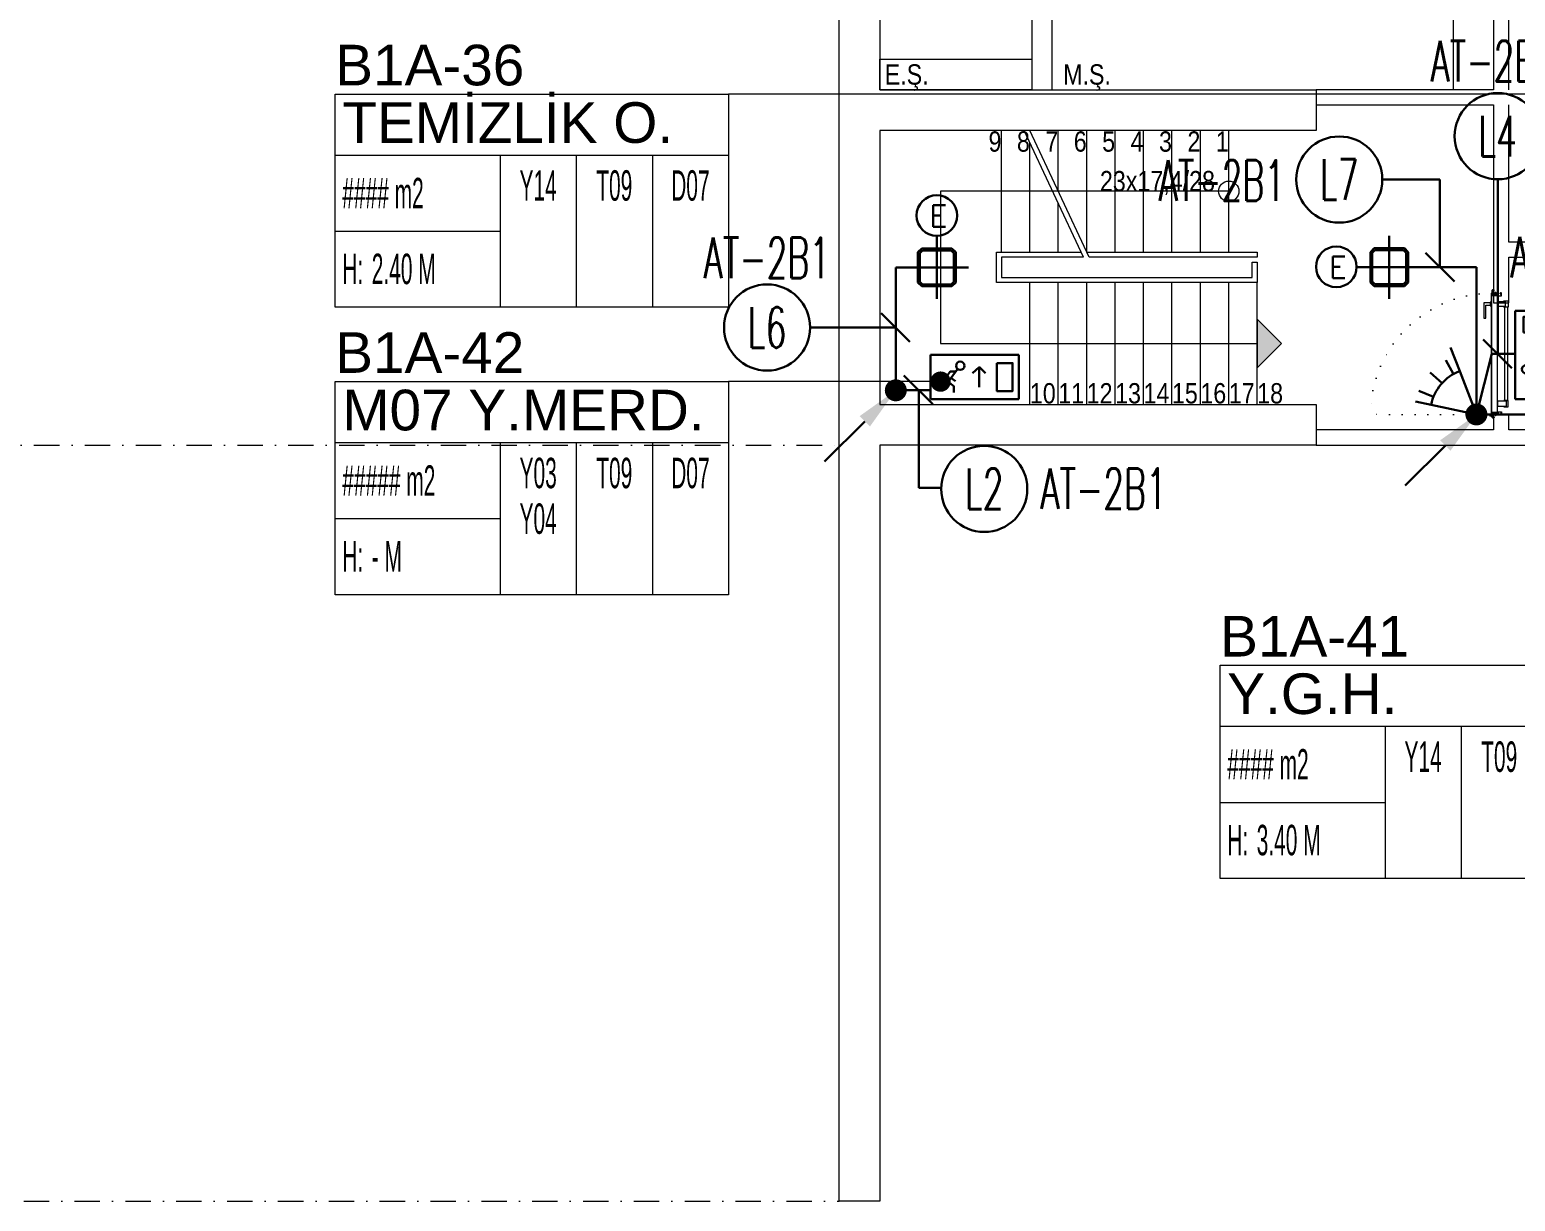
# Model space of a CAD drawing. Header units: metres. Extents: x -13316 to 152404, y -3899 to 30226.
# Drawn here: x 83522 to 84986, y 6005 to 7159 of the extents above; entities that cross this region are included whole.
import ezdxf
from ezdxf.enums import TextEntityAlignment as Align

# ---------------------------------------------------------------- set-up
doc = ezdxf.new("R2010")
doc.units = ezdxf.units.M
doc.header["$LTSCALE"] = 100
doc.header["$MEASUREMENT"] = 0
doc.linetypes.add('DASHDOT2', pattern=[0.5, 0.25, -0.125, 0, -0.125])
doc.linetypes.add('DOT2', pattern=[0.125, 0, -0.125])
doc.layers.get('0').update_dxf_attribs({"color": 9, "lineweight": 9})
for name, color, linetype, lineweight in [('00', 9, 'Continuous', 9), ('01', 9, 'Continuous', 9), ('06D', 9, 'Continuous', 9), ('10', 9, 'Continuous', 9), ('14', 9, 'Continuous', 9), ('19', 9, 'Continuous', 9), ('20', 9, 'DOT2', 9), ('21', 9, 'Continuous', 9), ('21_mahal200', 9, 'Continuous', 9), ('24', 9, 'DASHDOT2', 9), ('E-1x8 W ACİL ÇIKIŞ ARMATÜRÜ (TİP2)', 7, 'Continuous', 30), ('E-2x18(W) PL DOWNLIGHT ARMATÜR (SIVAÜSTÜ)', 7, 'Continuous', 30), ('E-ACİL AYDINLATMA KİTİ', 7, 'Continuous', 30), ('E-AŞAĞIDAN GELEN HAT', 7, 'Continuous', 30), ('E-DUVARA MONTE PIR (HAREKET SENSÖRÜ)', 7, 'Continuous', 30), ('E-KABLO', 7, 'Continuous', 30), ('E-LINYE', 7, 'Continuous', 30)]:
    doc.layers.add(name, color=color, linetype=linetype, lineweight=lineweight)
doc.styles.add('Arial', font='arial.ttf', dxfattribs={"height": 2.5})
doc.styles.add('E-YAZI', font='txttw.shx')
doc.styles.add('MuuM_TEXT-STANDART', font='ARIALN.TTF')
doc.dimstyles.new('MuuM_DIM200', dxfattribs={"dimscale": 20, "dimtxt": 2, "dimasz": 1, "dimexe": 1, "dimexo": 1, "dimgap": 1, "dimtad": 1, "dimdec": 1, "dimrnd": 0.5, "dimdsep": 46, "dimtxsty": 'MuuM_TEXT-STANDART', "dimblk": 'ARCHTICK', "dimcen": 0, "dimdle": 0.15, "dimclrd": 256, "dimclre": 256, "dimclrt": 256, "dimadec": 0, "dimazin": 0, "dimtfac": 5, "dimtdec": 1, "dimtix": 1, "dimtmove": 2, "dimatfit": 3, "dimldrblk": 'DOT', "dimfxl": 3, "dimfxlon": 1, "dimtolj": 1, "dimlwd": -1, "dimlwe": -1, "dimarcsym": 0})

# ---------------------------------------------------------------- blocks, each defined once
blk = doc.blocks.new('100_1x8 W ACİL ÇIKIŞ ARMATÜRÜ (TİP2)')
at = {"layer": 'E-1x8 W ACİL ÇIKIŞ ARMATÜRÜ (TİP2)', "color": 4}
for p, q in [((-3.4, 0), (-3.4, 3.4)), ((-3.4, 3.4), (3.4, 3.4)), ((3.4, 3.4), (3.4, 0)), ((3.4, 0), (-3.4, 0))]:
    blk.add_line(p, q, dxfattribs=at)
at = {"layer": 'E-1x8 W ACİL ÇIKIŞ ARMATÜRÜ (TİP2)', "color": 1}
for p, q in [((-1.31, 2.32), (-2.33, 0.94)), ((-0.16, 1.99), (0.34, 2.47)), ((0.34, 2.48), (0.34, 0.93)), ((0.34, 2.48), (0.84, 1.99)), ((-1.88, 2.13), (-2.07, 1.87)), ((-1.61, 1.01), (-2.04, 1.33)), ((-1.45, 2.13), (-1.88, 2.13)), ((-1.48, 1.38), (-1.82, 1.63)), ((-2.82, 0.94), (-2.33, 0.94)), ((-1.61, 1.01), (-1.61, 0.52))]:
    blk.add_line(p, q, dxfattribs=at)
blk.add_lwpolyline([(1.71, 2.78), (2.92, 2.78), (2.92, 0.62), (1.71, 0.62)], close=True, dxfattribs=at)
blk.add_circle((-1.11, 2.57), 0.32, dxfattribs=at)
blk = doc.blocks.new('100_DUVARA MONTE PIR (HAREKET SENSÖRÜ)')
at = {"layer": 'E-DUVARA MONTE PIR (HAREKET SENSÖRÜ)', "color": 4}
for p, q in [((3.645, 1.193), (2.717, 0.889)), ((2.717, 0.889), (0, 0)), ((0, 0), (2.232, -1.786)), ((3.799, 0.528), (2.831, 0.393)), ((3.751, -0.797), (2.796, -0.594)), ((2.232, -1.786), (3.454, -2.765)), ((3.311, -1.936), (2.468, -1.443))]:
    blk.add_line(p, q, dxfattribs=at)
blk.add_arc((0, 0), 2.859, 321.32293, 18.12018, dxfattribs=at)
blk = doc.blocks.new('100_AŞAĞIDAN GELEN HAT')
at = {"layer": 'E-AŞAĞIDAN GELEN HAT', "color": 3, "linetype": 'Continuous'}
blk.add_line((-1.91, -1.909), (-4.382, -4.379), dxfattribs=at)
at = {"layer": 'E-AŞAĞIDAN GELEN HAT', "color": 4, "linetype": 'Continuous', "const_width": 0.675}
blk.add_lwpolyline([(-0.338, 0, 1), (0.338, 0, 1)], format="xyb", close=True, dxfattribs=at)
at = {"layer": 'E-AŞAĞIDAN GELEN HAT', "color": 3, "linetype": 'Continuous'}
blk.add_solid([(-2.228, -1.59), (-1.592, -2.227), (0, 0)], dxfattribs=at)
blk = doc.blocks.new('100_2x18(W) PL DOWNLIGHT ARMATÜR (SIVAÜSTÜ)')
at = {"layer": 'E-2x18(W) PL DOWNLIGHT ARMATÜR (SIVAÜSTÜ)', "color": 4, "ltscale": 0.4}
for q in [(0, 25), (0, 25), (-25, 0), (-25, 0), (0, -25), (25, 0), (0, -25), (25, 0)]:
    blk.add_line((0, 0), q, dxfattribs=at)
at = {"layer": 'E-2x18(W) PL DOWNLIGHT ARMATÜR (SIVAÜSTÜ)', "color": 4}
for p, q in [((-12, 15), (-15, 12)), ((-15, 12), (-15, -12)), ((-11.4, 13.5), (-13.5, 11.4)), ((12, 15), (-12, 15)), ((11.4, 13.5), (-11.4, 13.5)), ((13.5, 11.4), (11.4, 13.5)), ((15, 12), (12, 15)), ((15, -12), (15, 12)), ((-13.5, 11.4), (-13.5, -11.4)), ((13.5, -11.4), (13.5, 11.4)), ((-13.5, -11.4), (-11.4, -13.5)), ((11.4, -13.5), (13.5, -11.4)), ((-15, -12), (-12, -15)), ((-12, -15), (12, -15)), ((-11.4, -13.5), (11.4, -13.5)), ((12, -15), (15, -12))]:
    blk.add_line(p, q, dxfattribs=at)
blk = doc.blocks.new('100_ACİL AYDINLATMA KİTİ')
at = {"layer": 'E-ACİL AYDINLATMA KİTİ', "color": 3}
blk.add_circle((0, 0), 1.251, dxfattribs=at)
at = {"layer": 'E-ACİL AYDINLATMA KİTİ', "color": 3, "style": 'E-YAZI'}
blk.add_text('E', height=1.34, dxfattribs=at).set_placement((-0.448, -0.694))
blk = doc.blocks.new('p-akslar_yeni')
at = {"layer": '24'}
for points in [[(2164.8, -2145), (6415, -2145)], [(2164.8, -2790), (2204.8, -2790), (2204.8, -2890), (6415, -2890)]]:
    blk.add_lwpolyline(points, dxfattribs=at)
blk = doc.blocks.new('1.Bod.Ara.Sitatik Elk')
at = {"layer": '01'}
blk.add_lwpolyline([(1695, -40), (60, -1150.3), (40, -1163.9), (40, -1188.2), (40, -1370), (40, -1370), (40, -1430), (40, -1430), (40, -1850), (470, -1850), (470, -1890), (40, -1890), (40, -2160), (470, -2160), (470, -2200), (40, -2200), (40, -2200), (40, -2200), (40, -2945), (0, -2945), (0, -1142.7), (1968.9, 194.4)], dxfattribs=at)
blk = doc.blocks.new('0_roomno2')
blk.add_lwpolyline([(19.375, -10.5), (0, -10.5), (0, 0), (19.375, 0)], close=True)
for points in [[(0, -3), (19.375, -3)], [(8.125, -3), (8.125, -10.5)], [(11.875, -3), (11.875, -10.5)], [(15.625, -3), (15.625, -10.5)], [(0, -6.75), (8.125, -6.75)]]:
    blk.add_lwpolyline(points)
at = {"style": 'MuuM_TEXT-STANDART', "width": 0.6}
blk.add_text('H:', height=1.5, dxfattribs=at).set_placement((0.35, -8.608), align=Align.MIDDLE_LEFT)
at = {"style": 'Arial'}
blk.add_attdef('ODANO', (0, 1.17), '', height=2, dxfattribs=at)
blk.add_attdef('MEKANADI', text='', height=2, dxfattribs=at).set_placement((0.35, -3), align=Align.BOTTOM_LEFT)
at = {"style": 'MuuM_TEXT-STANDART', "width": 0.6}
for tag, p in [('M2', (0.35, -4.875)), ('TEMIZTAVANYUKSEKLIGI', (1.8, -8.608))]:
    blk.add_attdef(tag, text='', height=1.5, dxfattribs=at).set_placement(p, align=Align.MIDDLE_LEFT)
for tag, p in [('YER01', (10, -4.5)), ('TAVAN01', (13.75, -4.5)), ('DUVAR01', (17.5, -4.5)), ('YER02', (10, -6.75)), ('TAVAN02', (13.75, -6.75)), ('DUVAR02', (17.5, -6.75)), ('YER03', (10, -9)), ('TAVAN03', (13.75, -9)), ('DUVAR03', (17.5, -9))]:
    blk.add_attdef(tag, text='', height=1.5, dxfattribs=at).set_placement(p, align=Align.MIDDLE_CENTER)
blk = doc.blocks.new('_ArchTick')
at = {"color": 0, "linetype": 'ByBlock', "const_width": 0.15}
blk.add_lwpolyline([(-0.5, -0.5), (0.5, 0.5)], dxfattribs=at)
blk = doc.blocks.new('_Dot')
at = {"color": 0, "linetype": 'ByBlock', "lineweight": -2}
blk.add_line((-0.5, 0), (-1, 0), dxfattribs=at)
at = {"color": 0, "linetype": 'ByBlock', "const_width": 0.5}
blk.add_lwpolyline([(-0.25, 0, 1), (0.25, 0, 1)], format="xyb", close=True, dxfattribs=at)
blk = doc.blocks.new('p-M01-M02_merdiven-1050')
at = {"layer": '19'}
h = blk.add_hatch(color=256, dxfattribs=at)
h.dxf.hatch_style = 1
edge = h.paths.add_edge_path()
edge.add_arc((210, -344), 10, 270, 630)
h = blk.add_hatch(color=256, dxfattribs=at)
h.dxf.hatch_style = 1
h.paths.add_polyline_path([(84, -372), (36, -372), (60, -396)])
at = {"layer": '19', "linetype": 'Continuous'}
for points in [[(210, -344), (210, -120), (210, -60), (60, -60), (60, -372)], [(145, -200.7), (145, -120), (125, -120), (125, -120), (125, -367), (140, -367), (140, -372), (120, -372), (120, -367), (120, -115), (120, -115), (150, -115), (150, -198.4)], [(150, -120), (270, -120)], [(145, -200.7), (270, -142.4)], [(0, -148), (120, -148)], [(145, -206.3), (270, -148)], [(150, -148), (258, -148)], [(0, -176), (120, -176)], [(150, -176), (198, -176)], [(210, -176), (270, -176)], [(0, -204), (120, -204)], [(150, -204), (270, -204)], [(0, -232), (120, -232)], [(150, -232), (270, -232)], [(0, -260), (120, -260)], [(150, -260), (270, -260)], [(0, -288), (120, -288)], [(150, -288), (270, -288)], [(0, -316), (120, -316)], [(150, -316), (270, -316)], [(0, -344), (120, -344)], [(150, -344), (270, -344)], [(0, -372), (120, -372)]]:
    blk.add_lwpolyline(points, dxfattribs=at)
at = {"layer": '19'}
for points in [[(145, -206.3), (270, -148)], [(150, -204), (150, -372), (150, -372), (145, -372), (145, -372), (145, -206.3)]]:
    blk.add_lwpolyline(points, dxfattribs=at)
blk.add_lwpolyline([(84, -372), (36, -372), (60, -396)], close=True, dxfattribs=at)
blk.add_circle((210, -344), 10, dxfattribs=at)
blk = doc.blocks.new('*U21')
at = {"ltscale": 15}
for p, q in [((-25, 1), (-26, 0)), ((-25, -1), (-26, 0)), ((-23, 1), (-25, 1)), ((-23, 1), (-23, -2)), ((-21, -3), (-18, 3)), ((-21, -3), (-18, 3)), ((-20, -3), (-17, 3)), ((-20, -3), (-16, 3)), ((-18, -3), (-15, 3)), ((-18, -3), (-15, 3)), ((-18, 1), (-18, 2)), ((-17, -3), (-14, 3)), ((-17, -3), (-13, 3)), ((-17, 1), (-17, 2)), ((-15, -3), (-12, 3)), ((-15, -3), (-12, 3)), ((-15, 1), (-15, 2)), ((-14, -3), (-11, 3)), ((-14, -3), (-10, 3)), ((-14, 1), (-14, 2)), ((-12, -3), (-9, 3)), ((-12, -3), (-9, 3)), ((-12, 1), (-12, 2)), ((-11, -3), (-8, 3)), ((-11, -3), (-7, 3)), ((-11, 1), (-11, 2)), ((-9, -3), (-6, 3)), ((-9, -3), (-6, 3)), ((-9, 1), (-9, 2)), ((-8, -3), (-4, 3)), ((-8, -3), (-5, 3)), ((-8, 1), (-8, 2)), ((-6, -3), (-3, 3)), ((-6, -3), (-3, 3)), ((-6, 1), (-6, 2)), ((-5, -3), (-1, 3)), ((-5, -3), (-2, 3)), ((-5, 1), (-5, 2)), ((-3, 1), (-3, 2)), ((0, 4), (-2, 1)), ((-2, 1), (-2, 2)), ((0, 0), (-1, 0)), ((-25, -1), (-23, -2)), ((-9, -2), (-23, -2)), ((-21, -3), (-21, -2)), ((-20, -3), (-19, -2)), ((-20, -2), (-19, -2)), ((-19, -2), (-18, -2)), ((-18, -3), (-18, -2)), ((-17, -3), (-16, -2)), ((-17, -2), (-16, -2)), ((-16, -2), (-15, -2)), ((-15, -3), (-15, -2)), ((-14, -3), (-13, -2)), ((-14, -2), (-13, -2)), ((-13, -2), (-12, -2)), ((-12, -3), (-12, -2)), ((-11, -3), (-10, -2)), ((-11, -2), (-10, -2)), ((-10, -2), (-9, -2)), ((-9, -3), (-9, -2)), ((-8, -2), (-7, -2)), ((-8, -3), (-7, -2)), ((-7, -2), (-6, -2)), ((-6, -3), (-6, -2)), ((-5, -2), (-4, -2)), ((-5, -3), (-4, -2)), ((-4, -2), (-2, -2)), ((0, -4), (-2, -2)), ((0, 0), (-1, 0))]:
    blk.add_line(p, q, dxfattribs=at)
for p, q in [((-7, 1), (-23, 1)), ((-17, 1), (-19, 1)), ((-16, 1), (-17, 1)), ((-14, 1), (-16, 1)), ((-13, 1), (-14, 1)), ((-11, 1), (-13, 1)), ((-10, 1), (-11, 1)), ((-8, 1), (-10, 1)), ((-7, 1), (-8, 1)), ((-5, 1), (-7, 1)), ((-4, 1), (-5, 1)), ((-2, 1), (-4, 1)), ((-2, 1), (-2, 1)), ((0, 0), (0, 4)), ((-2, -2), (-2, -2)), ((0, 0), (0, -4))]:
    blk.add_line(p, q)
for centre, radius, start, end in [((-26, 4), 3.92, 274.361, 322.1025), ((-26, -4), 3.92, 37.8975, 85.639), ((-18, 3), 0.0971, 330.3204, 150.3204), ((-17, 3), 0.0971, 330.3204, 150.3204), ((-15, 3), 0.0971, 330.3204, 150.3204), ((-14, 3), 0.0971, 330.3204, 150.3204), ((-12, 3), 0.0971, 330.3204, 150.3204), ((-11, 3), 0.0971, 330.3204, 150.3204), ((-9, 3), 0.0971, 330.3204, 150.3204), ((-8, 3), 0.0971, 330.3204, 150.3204), ((-6, 3), 0.0971, 330.3204, 150.3204), ((-5, 3), 0.0971, 330.3204, 150.3204), ((-3, 3), 0.0971, 330.3204, 150.3204), ((-2, 3), 0.0971, 330.3204, 150.3204), ((-1, 0), 0.486, 90, 270), ((0, 4), 0.25, 0, 150.0864), ((-21, -3), 0.0971, 150.3204, 330.3204), ((-20, -3), 0.0971, 150.3204, 330.3204), ((-18, -3), 0.0971, 150.3204, 330.3204), ((-17, -3), 0.0971, 150.3204, 330.3204), ((-15, -3), 0.0971, 150.3204, 330.3204), ((-14, -3), 0.0971, 150.3204, 330.3204), ((-12, -3), 0.0971, 150.3204, 330.3204), ((-11, -3), 0.0971, 150.3204, 330.3204), ((-9, -3), 0.0971, 150.3204, 330.3204), ((-8, -3), 0.0971, 150.3204, 330.3204), ((-6, -3), 0.0971, 150.3204, 330.3204), ((-5, -3), 0.0971, 150.3204, 330.3204), ((0, -4), 0.25, 209.9136, 0)]:
    blk.add_arc(centre, radius, start, end, dxfattribs=at)
blk = doc.blocks.new('conta')
at = {"ltscale": 10}
for p, q in [((-2649.9, 5345.5), (-2649.8, 5345.6)), ((-2649.7, 5345.4), (-2649.3, 5345.4)), ((-2649.2, 5345.4), (-2649.1, 5345.5)), ((-2648.8, 5345.1), (-2648.6, 5345.3)), ((-2648.8, 5344.9), (-2648.6, 5345.2)), ((-2648.6, 5345.3), (-2648.6, 5345.3)), ((-2649.9, 5344.5), (-2649.8, 5344.3)), ((-2649.8, 5344.3), (-2649.7, 5344.3)), ((-2649, 5344), (-2648.8, 5343.8)), ((-2648.9, 5344.1), (-2648.7, 5343.9)), ((-2648.7, 5343.8), (-2648.7, 5343.8))]:
    blk.add_line(p, q, dxfattribs=at)
for centre, radius, start, end in [((-2649.8, 5345.5), 0.05, 140.6345, 188.9372), ((-2653, 5345), 3.19, 350.4674, 8.9372), ((-2649.7, 5345.6), 0.0696, 22.2428, 159.258), ((-2650.9, 5345), 1.24, 340.3382, 16.7772), ((-2649.7, 5345.4), 0.03, 90, 196.7772), ((-2649.3, 5345.5), 0.05, 270, 303.0062), ((-2649.1, 5345.5), 0.03, 4.7972, 123.0062), ((-2651.2, 5344.8), 2.33, 7.5897, 18.7951), ((-2649, 5345.6), 0.05, 18.7951, 42.1429), ((-2650.2, 5345), 1.27, 338.7066, 23.0418), ((-2648.8, 5345.1), 0.05, 187.5897, 322.7347), ((-2648.8, 5344.8), 0.05, 142.7347, 180.2669), ((-2648.6, 5345.3), 0.05, 52.7347, 142.7347), ((-2648.6, 5345.3), 0.05, 322.7347, 52.7347), ((-2649.9, 5344.5), 0.02, 170.4674, 213.7451), ((-2649.7, 5344.6), 0.03, 160.3382, 273.2666), ((-2649.6, 5341.5), 3.01, 80.4362, 93.2666), ((-2649.2, 5344.1), 0.231, 353.9571, 81.9004), ((-2649.1, 5344.5), 0.03, 260.4362, 338.7066), ((-2648.9, 5344.1), 0.1, 173.9571, 217.2653), ((-2658.2, 5345.2), 9.36, 353.6857, 357.8537), ((-2648.8, 5344.2), 0.1, 173.6857, 217.2653), ((-2648.7, 5343.8), 0.05, 217.2653, 307.2653), ((-2648.7, 5343.8), 0.05, 307.2653, 37.2653)]:
    blk.add_arc(centre, radius, start, end, dxfattribs=at)
for points, knots in [([(-2649, 5345.6), (-2649, 5345.6), (-2649.1, 5345.7), (-2649.2, 5345.4), (-2649.3, 5345.7), (-2649.4, 5345.5), (-2649.5, 5345.7), (-2649.6, 5345.5), (-2649.7, 5345.6), (-2649.7, 5345.6)], [0.0086373, 0.0086373, 0.0086373, 0.0086373, 0.1097304, 0.3133405, 0.4430081, 0.5658764, 0.7165186, 0.8527974, 0.9648495, 0.9648495, 0.9648495, 0.9648495]), ([(-2649.7, 5344.3), (-2649.7, 5344.3), (-2649.7, 5344.5), (-2649.6, 5344.3), (-2649.3, 5344.4), (-2649.2, 5344.4), (-2649.2, 5344.4)], [0, 0, 0, 0, 0.1008757, 0.3841126, 0.5436166, 0.6906785, 0.6906785, 0.6906785, 0.6906785])]:
    blk.add_open_spline(points, degree=3, knots=knots, dxfattribs=at)
blk = doc.blocks.new('p-yn_sackasa')
at = {"layer": '10', "linetype": 'Continuous'}
for p, q in [((-2.2, 0), (-2.2, -0.2)), ((0, 6.9), (0, 6.2)), ((0, 6.2), (0, 6.9)), ((0.1, 6.9), (0.1, 6.2)), ((0.2, 6.9), (0.2, 6.2)), ((2.7, 7.2), (0.3, 7.2)), ((2.7, 7.2), (0.3, 7.2)), ((2.7, 7), (0.3, 7)), ((0.3, 7), (2.7, 7)), ((0.3, 6.1), (0.8, 6.1)), ((0.7, 6), (0.3, 6)), ((0.3, 5.9), (0.7, 5.9)), ((0.8, 5.9), (0.3, 5.9)), ((0.7, 5.9), (0.7, 6)), ((0.7, -0.7), (0.7, 2.3)), ((0.7, -0.7), (0.7, 2.3)), ((0.8, 5.9), (0.8, 6.1)), ((0.8, -0.7), (0.8, 2.3)), ((0.8, -0.7), (0.8, 2.3)), ((0.9, 2.3), (1, 2.3)), ((0.9, 2.3), (0.9, 2.3)), ((1, 2.5), (1, 2.4)), ((1, 2.5), (1, 2.5)), ((1.1, 2.5), (1.1, 3.7)), ((1.1, 2.5), (1.1, 3.7)), ((1.3, 3.7), (1.3, 2.5)), ((1.3, 2.5), (1.3, 3.7)), ((2.5, 4), (1.4, 4)), ((1.4, 4), (2.5, 4)), ((1.4, 3.8), (2.5, 3.8)), ((2.5, 3.8), (1.4, 3.8)), ((2.5, 3.4), (2.6, 3.7)), ((2.6, 3.7), (2.5, 3.4)), ((2.7, 3.6), (2.6, 3.3)), ((2.7, 3.6), (2.6, 3.3)), ((2.8, 3.3), (2.8, 6.9)), ((2.8, 3.3), (2.8, 6.9)), ((2.9, 3.3), (2.9, 6.9)), ((2.9, 3.3), (2.9, 6.9)), ((-2.9, -1.7), (-2.9, -0.3)), ((-2.9, -0.3), (-2.9, -1.7)), ((-2.8, -0.3), (-2.8, -1.7)), ((-2.8, -0.3), (-2.8, -1.7)), ((-2.2, 0), (-2.7, 0)), ((-2.2, 0), (-2.7, 0)), ((-2.2, -0.1), (-2.7, -0.1)), ((-2.2, -0.2), (-2.7, -0.2)), ((1, -1.8), (-2.7, -1.8)), ((1, -1.9), (-2.7, -1.9)), ((-2.7, -2), (1, -2)), ((1, -2), (-2.7, -2)), ((-2.2, -0.1), (-2.2, 0)), ((0.9, -0.8), (1, -0.8)), ((0.9, -0.8), (0.9, -0.8)), ((1, -0.9), (1, -0.9)), ((1, -0.9), (1, -0.9)), ((1.1, -1), (1.1, -1.7)), ((1.1, -1), (1.1, -1.7)), ((1.3, -1), (1.3, -1.7)), ((1.3, -1), (1.3, -1.7))]:
    blk.add_line(p, q, dxfattribs=at)
for points in [[(0.1, 2.1), (0.7, 2.1), (0.7, -0.5), (0.1, -0.5)], [(0.1, 2.1), (0.4, 2.1), (0.4, -0.5), (0.1, -0.5)]]:
    blk.add_lwpolyline(points, close=True, dxfattribs=at)
for centre, radius, start, end in [((0.3, 6.9), 0.249, 90, 180), ((0.3, 6.9), 0.261, 90, 180), ((0.3, 6.2), 0.249, 181.345, 271.3502), ((0.3, 6.2), 0.261, 180, 270), ((0.3, 6.9), 0.122, 90, 180), ((0.3, 6.2), 0.122, 180, 270), ((0.3, 6.9), 0.11, 90, 180), ((0.3, 6.2), 0.11, 180, 270), ((0.9, 2.3), 0.206, 63.2169, 180), ((0.9, 2.3), 0.219, 63.2153, 180), ((0.9, 2.3), 0.0801, 63.215, 180), ((0.9, 2.3), 0.0674, 63.2144, 180), ((1, 2.5), 0.219, 243.2148, 0), ((1, 2.5), 0.0801, 243.2203, 0), ((1, 2.5), 0.206, 243.2197, 0), ((1, 2.5), 0.0674, 243.2129, 0), ((1.4, 3.7), 0.24, 90, 180), ((1.4, 3.7), 0.253, 90, 180), ((1.4, 3.7), 0.114, 90, 180), ((1.4, 3.7), 0.101, 90, 180), ((2.5, 3.7), 0.249, 342.8613, 90), ((2.5, 3.7), 0.261, 342.8602, 90), ((2.5, 3.7), 0.122, 342.8607, 90), ((2.5, 3.7), 0.11, 342.8621, 90), ((2.7, 3.3), 0.232, 162.8601, 0), ((2.7, 3.3), 0.219, 162.8613, 0), ((2.7, 3.3), 0.0927, 162.8605, 0), ((2.7, 3.3), 0.0801, 162.8624, 0), ((2.7, 6.9), 0.249, 0, 90), ((2.7, 6.9), 0.261, 0, 90), ((2.7, 6.9), 0.122, 0, 90), ((2.7, 6.9), 0.11, 0, 90), ((-2.7, -0.3), 0.24, 90, 180), ((-2.7, -0.3), 0.253, 90, 180), ((-2.7, -1.7), 0.24, 180, 270), ((-2.7, -1.7), 0.253, 180, 270), ((-2.7, -0.3), 0.114, 90, 180), ((-2.7, -0.3), 0.101, 90, 180), ((-2.7, -1.7), 0.114, 180, 270), ((-2.7, -1.7), 0.101, 180, 270), ((0.9, -0.7), 0.206, 180, 296.7851), ((0.9, -0.7), 0.219, 180, 296.785), ((0.9, -0.7), 0.0674, 180, 180.5245), ((0.9, -0.7), 0.0801, 180, 296.785), ((0.9, -0.7), 0.0674, 180, 296.7871), ((1, -1), 0.219, 0, 116.7854), ((1, -1), 0.206, 0, 116.7836), ((1, -1), 0.0801, 0, 116.7811), ((1, -1), 0.0674, 0, 116.7871), ((1, -1.7), 0.114, 270, 0), ((1, -1.7), 0.24, 270, 0), ((1, -1.7), 0.101, 270, 0), ((1, -1.7), 0.253, 270, 0)]:
    blk.add_arc(centre, radius, start, end, dxfattribs=at)
at = {"layer": '10', "xscale": 0.0842696629213483, "yscale": 0.0842696629213483, "zscale": 0.0842696629213483}
blk.add_blockref('*U21', (1, 1.3), dxfattribs=at)
at = {"layer": '14', "xscale": -0.7887640449438696, "yscale": 0.7887640449438696, "zscale": 0.7887640449438204, "rotation": 90}
blk.add_blockref('conta', (4217.8, -2086.4), dxfattribs=at)
blk = doc.blocks.new('*U628')
at = {"layer": '06D'}
for points in [[(8.5, 9.6), (7.9, 9.6), (7.9, 13.6, -0.414214), (8.2, 13.9), (13.7, 13.9, -0.414214), (14.1, 13.6), (14.1, 9.6), (13.5, 9.6)], [(111.5, 9.6), (112.1, 9.6), (112.1, 13.6, 0.414214), (111.7, 13.9), (106.2, 13.9, 0.414214), (105.9, 13.6), (105.9, 9.6), (106.5, 9.6)]]:
    blk.add_lwpolyline(points, format="xyb", dxfattribs=at)
for points in [[(8.5, 10.9), (13.5, 10.9), (13.5, 3.4), (8.5, 3.4)], [(105.9, 13.3), (14.1, 13.3), (14.1, 10.2), (105.9, 10.2)], [(111.5, 12.1), (106.5, 12.1), (106.5, 3.4), (111.5, 3.4)]]:
    blk.add_lwpolyline(points, close=True, dxfattribs=at)
for points in [[(8.8, -2.6), (8.8, -3.8), (13.2, -3.8), (13.2, -2.6), (8.8, -2.6)], [(9.9, -3.8), (9.9, -10.1), (24.9, -10.1), (24.9, -8.2), (12.1, -8.2), (12.1, -8.2), (12.1, -3.8), (9.9, -3.8)]]:
    blk.add_lwpolyline(points, dxfattribs=at)
at = {"layer": '10', "ltscale": 10}
for p, q in [((1, 0.7), (2, 1.3)), ((1, 0.7), (2, 1.3)), ((2, 0.3), (1, 0.3)), ((2, 0.3), (1, 0.3)), ((2, 0.1), (1, 0.1)), ((2, 0.1), (1, 0.1)), ((2, 1.8), (2, 1.3)), ((2.3, 1.8), (2, 1.8)), ((2, 1.8), (2, 1.3)), ((2.3, 1.8), (2, 1.8)), ((2, 1.3), (2, -0.2)), ((2, 1.3), (2, -0.2)), ((2.3, -2.2), (2.3, 3.3)), ((2.3, 1.3), (2.3, 1.8)), ((2.3, 1.3), (2.3, 1.8)), ((2.3, -0.2), (2.3, 1.3)), ((2.3, -0.2), (2.3, 1.3)), ((117.6, 3.4), (2.4, 3.4)), ((2.4, -2.3), (2.4, 3.2)), ((117.5, 3.3), (2.5, 3.3)), ((117.5, -2.3), (117.5, 3.2)), ((117.7, -2.2), (117.7, 3.3)), ((117.7, 1.8), (117.7, 0.3)), ((118, 1.8), (117.7, 1.8)), ((117.7, 0.3), (117.7, -0.2)), ((118, 0.3), (118, 1.8)), ((118, 1.5), (119, 1.5)), ((118, 1.3), (119, 1.3)), ((119, 0.9), (118, 0.3)), ((118, -0.2), (118, 0.3)), ((0.3, -2.5), (0.3, -2.3)), ((0.4, -2.2), (2.2, -2.2)), ((0.4, -2.4), (0.4, -2.4)), ((119.6, -2.6), (0.4, -2.6)), ((119.5, -2.4), (0.5, -2.4)), ((0.5, -2.4), (2.3, -2.4)), ((2, -0.2), (2.3, -0.2)), ((2, -0.2), (2.3, -0.2)), ((119.5, -2.4), (117.6, -2.4)), ((117.7, -0.2), (118, -0.2)), ((119.6, -2.2), (117.7, -2.2)), ((119.5, -2.4), (119.5, -2.4)), ((119.7, -2.5), (119.7, -2.3)), ((120.8, -2), (120.8, -2.4)), ((120.8, -2), (120.8, -2.4)), ((121.1, -2), (121.1, -2.4)), ((121.1, -2), (121.1, -2.4)), ((121.2, -2.2), (121.1, -2.2)), ((121.2, -2.2), (121.1, -2.2)), ((121.2, -2.2), (121.2, -2.3)), ((121.2, -2.2), (121.2, -2.3)), ((121.6, -2.7), (121.7, -2.6)), ((121.6, -2.7), (121.7, -2.6))]:
    blk.add_line(p, q, dxfattribs=at)
blk.add_circle((120.9, -3.3), 0.843, dxfattribs=at)
blk.add_circle((120.9, -3.3), 0.843, dxfattribs=at)
for centre, radius, start, end in [((2.4, 3.3), 0.141, 104.9271, 165.0729), ((117.5, 3.2), 0.05, 0, 90), ((117.6, 3.3), 0.1, 0, 90), ((0.4, -2.3), 0.1, 90, 180), ((0.4, -2.5), 0.1, 180, 270), ((0.5, -2.4), 0.005, 180, 270), ((0.5, -2.4), 0.005, 90, 180), ((2.2, -2.2), 0.05, 270, 0), ((2.3, -2.3), 0.1, 270, 0), ((117.6, -2.3), 0.1, 180, 270), ((117.7, -2.2), 0.05, 180, 270), ((119.5, -2.4), 0.005, 270, 360), ((119.5, -2.4), 0.005, 0, 90), ((119.6, -2.3), 0.1, 0, 90), ((119.6, -2.5), 0.1, 270, 0), ((120.4, -2.3), 0.302, 285.5524, 60.0315), ((120.4, -2.3), 0.302, 285.5524, 60.0315), ((120.4, -2.3), 0.428, 336.352, 37.621), ((120.4, -2.3), 0.428, 336.352, 37.621), ((120.9, -3.3), 1.01, 39.4092, 74.2861), ((120.9, -3.3), 1.01, 39.4092, 74.2861)]:
    blk.add_arc(centre, radius, start, end, dxfattribs=at)
at = {"layer": '20'}
blk.add_lwpolyline([(119.7, -2.4), (119.7, -121.8, -0.414214), (0.3, -2.4, 1)], format="xyb", dxfattribs=at)
blk.add_blockref('p-yn_sackasa', (0, 0))
at = {"xscale": -1}
blk.add_blockref('p-yn_sackasa', (120, 0), dxfattribs=at)
blk = doc.blocks.new('1.Bod.Ara.Mimari Elk')
at = {"layer": '00'}
for points in [[(660, -1850), (660, -1780), (860, -1780), (860, -1895), (875, -1895), (875, -1765), (660, -1765), (660, -1329.43), (645, -1329.43), (645, -1765), (40, -1765), (40, -1780), (190, -1780), (190, -1850), (210, -1850), (210, -1780), (645, -1780), (645, -1850)], [(645, -1850), (645, -1850), (645, -1850), (470, -1850), (470, -1865), (645, -1865), (645, -2060), (660, -2060), (660, -2015), (860, -2015), (860, -2050), (875, -2050), (875, -1985), (860, -1985), (860, -2000), (660, -2000), (660, -1865)], [(860, -2185), (660, -2185), (660, -2170), (645, -2170), (645, -2185), (470, -2185), (470, -2200), (645, -2200), (645, -2200), (860, -2200), (860, -2185)]]:
    blk.add_lwpolyline(points, dxfattribs=at)
at = {"layer": '06D'}
for points in [[(605, -1780), (605, -1850)], [(190, -1850), (40, -1850), (40, -1820), (190, -1820), (190, -1850)]]:
    blk.add_lwpolyline(points, dxfattribs=at)
at = {"rotation": 90}
blk.add_blockref('p-M01-M02_merdiven-1050', (40, -2160), dxfattribs=at)
at = {"layer": '10', "rotation": 270}
blk.add_blockref('*U628', (645.54, -2050.15), dxfattribs=at)
at = {"layer": '21_mahal200'}
ref = blk.add_blockref('0_roomno2', (-496.51, -1854.32), dxfattribs=dict(at, xscale=20, yscale=20, zscale=20))
ref.add_attrib('ODANO', 'B1A-36', (-496.51, -1845.68), dxfattribs={"layer": '0', "height": 40, "style": 'Arial'})
ref.add_attrib('MEKANADI', 'TEMİZLİK O.', dxfattribs={"layer": '0', "height": 40, "style": 'Arial'}).set_placement((-489.51, -1914.32), align=Align.BOTTOM_LEFT)
ref.add_attrib('M2', '#### m2', dxfattribs={"layer": '0', "height": 30, "style": 'MuuM_TEXT-STANDART', "width": 0.6}).set_placement((-489.51, -1951.82), align=Align.MIDDLE_LEFT)
ref.add_attrib('TEMIZTAVANYUKSEKLIGI', '2.40 M', dxfattribs={"layer": '0', "height": 30, "style": 'MuuM_TEXT-STANDART', "width": 0.6}).set_placement((-460.51, -2026.48), align=Align.MIDDLE_LEFT)
ref.add_attrib('YER01', 'Y14', dxfattribs={"layer": '0', "height": 30, "style": 'MuuM_TEXT-STANDART', "width": 0.6}).set_placement((-296.51, -1944.32), align=Align.MIDDLE_CENTER)
ref.add_attrib('TAVAN01', 'T09', dxfattribs={"layer": '0', "height": 30, "style": 'MuuM_TEXT-STANDART', "width": 0.6}).set_placement((-221.51, -1944.32), align=Align.MIDDLE_CENTER)
ref.add_attrib('DUVAR01', 'D07', dxfattribs={"layer": '0', "height": 30, "style": 'MuuM_TEXT-STANDART', "width": 0.6}).set_placement((-146.51, -1944.32), align=Align.MIDDLE_CENTER)
ref = blk.add_blockref('0_roomno2', (-496.51, -2137.53), dxfattribs=dict(at, xscale=20, yscale=20, zscale=20))
ref.add_attrib('ODANO', 'B1A-42', (-496.51, -2128.89), dxfattribs={"layer": '0', "height": 40, "style": 'Arial'})
ref.add_attrib('MEKANADI', 'M07 Y.MERD.', dxfattribs={"layer": '0', "height": 40, "style": 'Arial'}).set_placement((-489.51, -2197.53), align=Align.BOTTOM_LEFT)
ref.add_attrib('M2', '##### m2', dxfattribs={"layer": '0', "height": 30, "style": 'MuuM_TEXT-STANDART', "width": 0.6}).set_placement((-489.51, -2235.03), align=Align.MIDDLE_LEFT)
ref.add_attrib('TEMIZTAVANYUKSEKLIGI', '- M', dxfattribs={"layer": '0', "height": 30, "style": 'MuuM_TEXT-STANDART', "width": 0.6}).set_placement((-460.51, -2309.69), align=Align.MIDDLE_LEFT)
ref.add_attrib('YER01', 'Y03', dxfattribs={"layer": '0', "height": 30, "style": 'MuuM_TEXT-STANDART', "width": 0.6}).set_placement((-296.51, -2227.53), align=Align.MIDDLE_CENTER)
ref.add_attrib('TAVAN01', 'T09', dxfattribs={"layer": '0', "height": 30, "style": 'MuuM_TEXT-STANDART', "width": 0.6}).set_placement((-221.51, -2227.53), align=Align.MIDDLE_CENTER)
ref.add_attrib('DUVAR01', 'D07', dxfattribs={"layer": '0', "height": 30, "style": 'MuuM_TEXT-STANDART', "width": 0.6}).set_placement((-146.51, -2227.53), align=Align.MIDDLE_CENTER)
ref.add_attrib('YER02', 'Y04', dxfattribs={"layer": '0', "height": 30, "style": 'MuuM_TEXT-STANDART', "width": 0.6}).set_placement((-296.51, -2272.53), align=Align.MIDDLE_CENTER)
ref = blk.add_blockref('0_roomno2', (375.48, -2416.99), dxfattribs=dict(at, xscale=20, yscale=20, zscale=20))
ref.add_attrib('ODANO', 'B1A-41', (375.48, -2408.35), dxfattribs={"layer": '0', "height": 40, "style": 'Arial'})
ref.add_attrib('MEKANADI', 'Y.G.H.', dxfattribs={"layer": '0', "height": 40, "style": 'Arial'}).set_placement((382.48, -2476.99), align=Align.BOTTOM_LEFT)
ref.add_attrib('M2', '#### m2', dxfattribs={"layer": '0', "height": 30, "style": 'MuuM_TEXT-STANDART', "width": 0.6}).set_placement((382.48, -2514.49), align=Align.MIDDLE_LEFT)
ref.add_attrib('TEMIZTAVANYUKSEKLIGI', '3.40 M', dxfattribs={"layer": '0', "height": 30, "style": 'MuuM_TEXT-STANDART', "width": 0.6}).set_placement((411.48, -2589.15), align=Align.MIDDLE_LEFT)
ref.add_attrib('YER01', 'Y14', dxfattribs={"layer": '0', "height": 30, "style": 'MuuM_TEXT-STANDART', "width": 0.6}).set_placement((575.48, -2506.99), align=Align.MIDDLE_CENTER)
ref.add_attrib('TAVAN01', 'T09', dxfattribs={"layer": '0', "height": 30, "style": 'MuuM_TEXT-STANDART', "width": 0.6}).set_placement((650.48, -2506.99), align=Align.MIDDLE_CENTER)
ref.add_attrib('DUVAR01', 'D07', dxfattribs={"layer": '0', "height": 30, "style": 'MuuM_TEXT-STANDART', "width": 0.6}).set_placement((725.48, -2506.99), align=Align.MIDDLE_CENTER)
at = {"layer": '21', "style": 'MuuM_TEXT-STANDART'}
for s, p in [('E.Ş.', (44.98, -1844.91)), ('M.Ş.', (220.79, -1844.91)), ('10', (188, -2159)), ('11', (216, -2159)), ('12', (244, -2159)), ('13', (272, -2159)), ('14', (300, -2159)), ('15', (328, -2159)), ('16', (356, -2159)), ('17', (384, -2159)), ('18', (412, -2159))]:
    blk.add_text(s, height=20, dxfattribs=at).set_placement(p)
for s, p in [('9', (160, -1911)), ('8', (188, -1911)), ('7', (216, -1911)), ('6', (244, -1911)), ('5', (272, -1911)), ('4', (300, -1911)), ('3', (328, -1911)), ('2', (356, -1911)), ('1', (384, -1911)), ('23x17,4/28', (370.39, -1950))]:
    blk.add_text(s, height=20, dxfattribs=at).set_placement(p, align=Align.RIGHT)
at = {"layer": '21_mahal200'}
for points in [[(743.13, -1854.32), (-109.01, -1854.32)], [(100, -2137.53), (-109.01, -2137.53)]]:
    blk.add_leader(points, dimstyle='MuuM_DIM200', override={"dimasz": 1, "dimfxl": 10}, dxfattribs=at)

msp = doc.modelspace()

# ---------------------------------------------------------------- linework, layer by layer
at = {"layer": 'E-KABLO', "color": 6}
for p, q in [((84375.88, 6803.89), (84375.88, 6925)), ((84385.27, 6925), (84375.88, 6925)), ((84893.22, 6925.15), (84948.01, 6925.15)), ((84948.01, 6780.15), (84948.01, 6925.15)), ((84375.88, 6803.89), (84410.04, 6803.89)), ((84948.01, 6780.15), (85080, 6780.15))]:
    msp.add_line(p, q, dxfattribs=at)
at = {"layer": 'E-KABLO', "color": 4}
for p in [(84948.01, 6780.15), (84986.31, 6839.85)]:
    msp.add_line(p, (84963.13, 6839.85), dxfattribs=at)
at = {"layer": 'E-LINYE', "color": 7, "linetype": 'Continuous'}
for p, q in [((84968.98, 6839.7), (84968.98, 7011.83)), ((84855.28, 7011.56), (84912.12, 7011.56)), ((84912.12, 7011.56), (84912.12, 6925.15)), ((84897.98, 6939.3), (84926.26, 6911.01)), ((84291.49, 6865.81), (84375.49, 6865.81)), ((84361.35, 6879.95), (84389.63, 6851.66)), ((84982.97, 6825.71), (84954.69, 6854)), ((84412.26, 6790.14), (84383.97, 6818.43)), ((84398.52, 6803.89), (84398.52, 6707.95)), ((84398.52, 6707.95), (84420.6, 6707.95))]:
    msp.add_line(p, q, dxfattribs=at)
for centre in [(84968.98, 7054.27), (84812.84, 7011.56), (84249.05, 6865.81), (84463.03, 6706.78)]:
    msp.add_circle(centre, 42.44, dxfattribs=at)

# ---------------------------------------------------------------- block references
for name in ['1.Bod.Ara.Mimari Elk', '1.Bod.Ara.Sitatik Elk']:
    msp.add_blockref(name, (84320, 8950))
at = {"layer": '24'}
msp.add_blockref('p-akslar_yeni', (77905, 8895), dxfattribs=at)
at = {"layer": 'E-1x8 W ACİL ÇIKIŞ ARMATÜRÜ (TİP2)', "xscale": 12.8, "yscale": 12.8, "zscale": 12.8, "rotation": 90}
msp.add_blockref('100_1x8 W ACİL ÇIKIŞ ARMATÜRÜ (TİP2)', (85029.83, 6838.84), dxfattribs=at)
at = {"layer": 'E-1x8 W ACİL ÇIKIŞ ARMATÜRÜ (TİP2)', "xscale": 12.8, "yscale": 12.8, "zscale": 12.8}
msp.add_blockref('100_1x8 W ACİL ÇIKIŞ ARMATÜRÜ (TİP2)', (84453.56, 6795.19), dxfattribs=at)
at = {"layer": 'E-2x18(W) PL DOWNLIGHT ARMATÜR (SIVAÜSTÜ)', "color": 6, "xscale": 1.243104, "yscale": 1.243104, "zscale": 1.243104}
for p in [(84416.35, 6925), (84862.14, 6925.15)]:
    msp.add_blockref('100_2x18(W) PL DOWNLIGHT ARMATÜR (SIVAÜSTÜ)', p, dxfattribs=at)
at = {"layer": 'E-ACİL AYDINLATMA KİTİ', "xscale": 16, "yscale": 16, "zscale": 16}
for p in [(84416.35, 6976.09), (84809.98, 6925.56)]:
    msp.add_blockref('100_ACİL AYDINLATMA KİTİ', p, dxfattribs=at)
at = {"layer": 'E-AŞAĞIDAN GELEN HAT', "xscale": 16, "yscale": 16, "zscale": 16}
for p in [(84375.88, 6803.89), (84948.01, 6780.15)]:
    msp.add_blockref('100_AŞAĞIDAN GELEN HAT', p, dxfattribs=at)
at = {"layer": 'E-DUVARA MONTE PIR (HAREKET SENSÖRÜ)', "xscale": 15.99999999999999, "yscale": 15.99999999999999, "zscale": 15.99999999999999, "rotation": 149.7790717340553}
msp.add_blockref('100_DUVARA MONTE PIR (HAREKET SENSÖRÜ)', (84948.01, 6780.15), dxfattribs=at)

# ---------------------------------------------------------------- texts
at = {"layer": 'E-LINYE', "color": 3, "linetype": 'Continuous', "style": 'E-YAZI', "width": 0.6}
for s, p in [('AT-2B1', (84965.37, 7128.28)), ('L4', (84968.98, 7054.27)), ('AT-2B1', (84697.4, 7010.5)), ('L7', (84812.84, 7011.56)), ('AT-2B1', (84249.05, 6934.43)), ('AT-1BA1', (85052.91, 6935.13)), ('L6', (84249.05, 6865.81)), ('L2', (84463.03, 6706.78)), ('AT-2B1', (84580.81, 6707.02))]:
    msp.add_text(s, height=40, dxfattribs=at).set_placement(p, align=Align.MIDDLE_CENTER)

doc.saveas('drawing.dxf')
